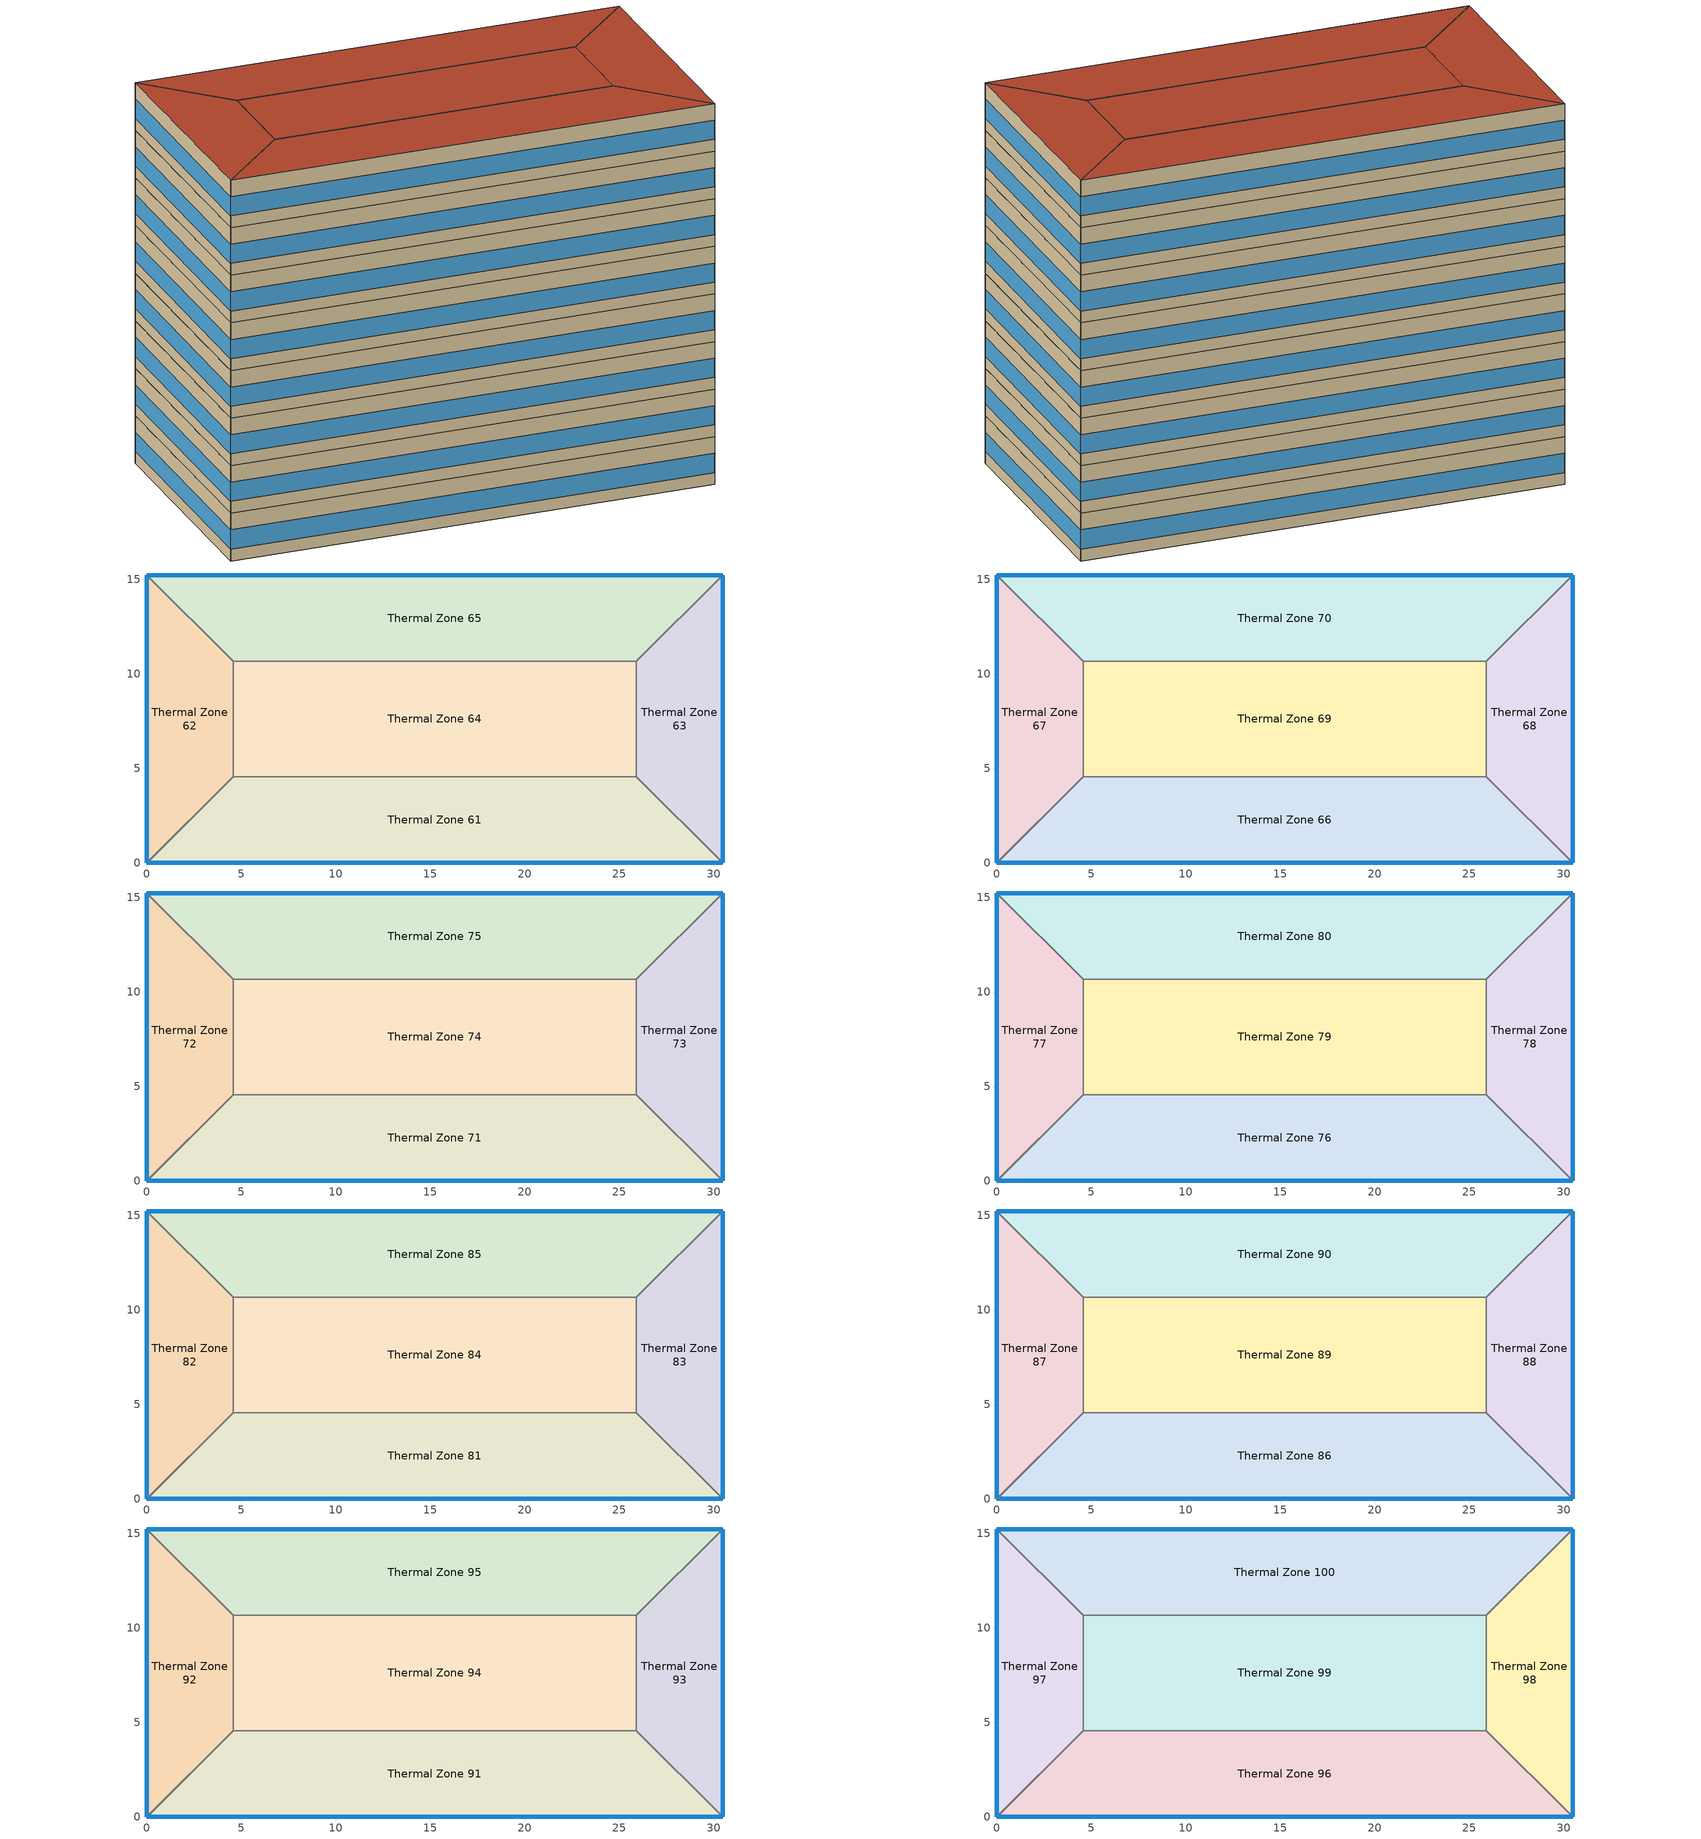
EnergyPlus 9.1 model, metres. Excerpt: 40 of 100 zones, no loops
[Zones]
Thermal Zone 61
 floor to Thermal Zone 56 (Interior Floor): 25.91,4.57 30.48,0 0,0 4.57,4.57 z36.58
 wall outside (ASHRAE 90.1-2010 ExtWall Mass ClimateZone 5): 0,0 30.48,0 z36.58:39.62
 wall to Thermal Zone 62 (Interior Wall): 4.57,4.57 0,0 z36.58:39.62
 wall to Thermal Zone 64 (Interior Wall): 25.91,4.57 4.57,4.57 z36.58:39.62
 wall to Thermal Zone 63 (Interior Wall): 30.48,0 25.91,4.57 z36.58:39.62
 window (ASHRAE 90.1-2010 ExtWindow Metal ClimateZone 4-6): 0.03,0 30.45,0 z37.34:38.56
Thermal Zone 62
 floor to Thermal Zone 57 (Interior Floor): 0,15.24 4.57,10.67 4.57,4.57 0,0 z36.58
 wall outside (ASHRAE 90.1-2010 ExtWall Mass ClimateZone 5): 0,15.24 0,0 z36.58:39.62
 wall to Thermal Zone 64 (Interior Wall): 4.57,4.57 4.57,10.67 z36.58:39.62
 wall to Thermal Zone 65 (Interior Wall): 4.57,10.67 0,15.24 z36.58:39.62
 window (ASHRAE 90.1-2010 ExtWindow Metal ClimateZone 4-6): 0,15.21 0,0.03 z37.34:38.56
Thermal Zone 63
 floor to Thermal Zone 58 (Interior Floor): 30.48,15.24 30.48,0 25.91,4.57 25.91,10.67 z36.58
 wall outside (ASHRAE 90.1-2010 ExtWall Mass ClimateZone 5): 30.48,0 30.48,15.24 z36.58:39.62
 wall to Thermal Zone 64 (Interior Wall): 25.91,10.67 25.91,4.57 z36.58:39.62
 wall to Thermal Zone 65 (Interior Wall): 30.48,15.24 25.91,10.67 z36.58:39.62
 window (ASHRAE 90.1-2010 ExtWindow Metal ClimateZone 4-6): 30.48,0.03 30.48,15.21 z37.34:38.56
Thermal Zone 64
 floor to Thermal Zone 59 (Interior Floor): 25.91,10.67 25.91,4.57 4.57,4.57 4.57,10.67 z36.58
 wall to Thermal Zone 65 (Interior Wall): 25.91,10.67 4.57,10.67 z36.58:39.62
Thermal Zone 65
 floor to Thermal Zone 60 (Interior Floor): 30.48,15.24 25.91,10.67 4.57,10.67 0,15.24 z36.58
 wall outside (ASHRAE 90.1-2010 ExtWall Mass ClimateZone 5): 30.48,15.24 0,15.24 z36.58:39.62
 window (ASHRAE 90.1-2010 ExtWindow Metal ClimateZone 4-6): 30.45,15.24 0.03,15.24 z37.34:38.56
Thermal Zone 66
 floor to Thermal Zone 61 (Interior Floor): 25.91,4.57 30.48,0 0,0 4.57,4.57 z39.62
 wall outside (ASHRAE 90.1-2010 ExtWall Mass ClimateZone 5): 0,0 30.48,0 z39.62:42.67
 wall to Thermal Zone 67 (Interior Wall): 4.57,4.57 0,0 z39.62:42.67
 wall to Thermal Zone 69 (Interior Wall): 25.91,4.57 4.57,4.57 z39.62:42.67
 wall to Thermal Zone 68 (Interior Wall): 30.48,0 25.91,4.57 z39.62:42.67
 window (ASHRAE 90.1-2010 ExtWindow Metal ClimateZone 4-6): 0.03,0 30.45,0 z40.38:41.61
Thermal Zone 67
 floor to Thermal Zone 62 (Interior Floor): 0,15.24 4.57,10.67 4.57,4.57 0,0 z39.62
 wall outside (ASHRAE 90.1-2010 ExtWall Mass ClimateZone 5): 0,15.24 0,0 z39.62:42.67
 wall to Thermal Zone 69 (Interior Wall): 4.57,4.57 4.57,10.67 z39.62:42.67
 wall to Thermal Zone 70 (Interior Wall): 4.57,10.67 0,15.24 z39.62:42.67
 window (ASHRAE 90.1-2010 ExtWindow Metal ClimateZone 4-6): 0,15.21 0,0.03 z40.38:41.61
Thermal Zone 68
 floor to Thermal Zone 63 (Interior Floor): 30.48,15.24 30.48,0 25.91,4.57 25.91,10.67 z39.62
 wall outside (ASHRAE 90.1-2010 ExtWall Mass ClimateZone 5): 30.48,0 30.48,15.24 z39.62:42.67
 wall to Thermal Zone 69 (Interior Wall): 25.91,10.67 25.91,4.57 z39.62:42.67
 wall to Thermal Zone 70 (Interior Wall): 30.48,15.24 25.91,10.67 z39.62:42.67
 window (ASHRAE 90.1-2010 ExtWindow Metal ClimateZone 4-6): 30.48,0.03 30.48,15.21 z40.38:41.61
Thermal Zone 69
 floor to Thermal Zone 64 (Interior Floor): 25.91,10.67 25.91,4.57 4.57,4.57 4.57,10.67 z39.62
 wall to Thermal Zone 70 (Interior Wall): 25.91,10.67 4.57,10.67 z39.62:42.67
Thermal Zone 70
 floor to Thermal Zone 65 (Interior Floor): 30.48,15.24 25.91,10.67 4.57,10.67 0,15.24 z39.62
 wall outside (ASHRAE 90.1-2010 ExtWall Mass ClimateZone 5): 30.48,15.24 0,15.24 z39.62:42.67
 window (ASHRAE 90.1-2010 ExtWindow Metal ClimateZone 4-6): 30.45,15.24 0.03,15.24 z40.38:41.61
Thermal Zone 71
 floor to Thermal Zone 66 (Interior Floor): 25.91,4.57 30.48,0 0,0 4.57,4.57 z42.67
 wall outside (ASHRAE 90.1-2010 ExtWall Mass ClimateZone 5): 0,0 30.48,0 z42.67:45.72
 wall to Thermal Zone 72 (Interior Wall): 4.57,4.57 0,0 z42.67:45.72
 wall to Thermal Zone 74 (Interior Wall): 25.91,4.57 4.57,4.57 z42.67:45.72
 wall to Thermal Zone 73 (Interior Wall): 30.48,0 25.91,4.57 z42.67:45.72
 window (ASHRAE 90.1-2010 ExtWindow Metal ClimateZone 4-6): 0.03,0 30.45,0 z43.43:44.65
Thermal Zone 72
 floor to Thermal Zone 67 (Interior Floor): 0,15.24 4.57,10.67 4.57,4.57 0,0 z42.67
 wall outside (ASHRAE 90.1-2010 ExtWall Mass ClimateZone 5): 0,15.24 0,0 z42.67:45.72
 wall to Thermal Zone 74 (Interior Wall): 4.57,4.57 4.57,10.67 z42.67:45.72
 wall to Thermal Zone 75 (Interior Wall): 4.57,10.67 0,15.24 z42.67:45.72
 window (ASHRAE 90.1-2010 ExtWindow Metal ClimateZone 4-6): 0,15.21 0,0.03 z43.43:44.66
Thermal Zone 73
 floor to Thermal Zone 68 (Interior Floor): 30.48,15.24 30.48,0 25.91,4.57 25.91,10.67 z42.67
 wall outside (ASHRAE 90.1-2010 ExtWall Mass ClimateZone 5): 30.48,0 30.48,15.24 z42.67:45.72
 wall to Thermal Zone 74 (Interior Wall): 25.91,10.67 25.91,4.57 z42.67:45.72
 wall to Thermal Zone 75 (Interior Wall): 30.48,15.24 25.91,10.67 z42.67:45.72
 window (ASHRAE 90.1-2010 ExtWindow Metal ClimateZone 4-6): 30.48,0.03 30.48,15.21 z43.43:44.66
Thermal Zone 74
 floor to Thermal Zone 69 (Interior Floor): 25.91,10.67 25.91,4.57 4.57,4.57 4.57,10.67 z42.67
 wall to Thermal Zone 75 (Interior Wall): 25.91,10.67 4.57,10.67 z42.67:45.72
Thermal Zone 75
 floor to Thermal Zone 70 (Interior Floor): 30.48,15.24 25.91,10.67 4.57,10.67 0,15.24 z42.67
 wall outside (ASHRAE 90.1-2010 ExtWall Mass ClimateZone 5): 30.48,15.24 0,15.24 z42.67:45.72
 window (ASHRAE 90.1-2010 ExtWindow Metal ClimateZone 4-6): 30.45,15.24 0.03,15.24 z43.43:44.65
Thermal Zone 76
 floor to Thermal Zone 71 (Interior Floor): 25.91,4.57 30.48,0 0,0 4.57,4.57 z45.72
 wall outside (ASHRAE 90.1-2010 ExtWall Mass ClimateZone 5): 0,0 30.48,0 z45.72:48.77
 wall to Thermal Zone 77 (Interior Wall): 4.57,4.57 0,0 z45.72:48.77
 wall to Thermal Zone 79 (Interior Wall): 25.91,4.57 4.57,4.57 z45.72:48.77
 wall to Thermal Zone 78 (Interior Wall): 30.48,0 25.91,4.57 z45.72:48.77
 window (ASHRAE 90.1-2010 ExtWindow Metal ClimateZone 4-6): 0.03,0 30.45,0 z46.48:47.7
Thermal Zone 77
 floor to Thermal Zone 72 (Interior Floor): 0,15.24 4.57,10.67 4.57,4.57 0,0 z45.72
 wall outside (ASHRAE 90.1-2010 ExtWall Mass ClimateZone 5): 0,15.24 0,0 z45.72:48.77
 wall to Thermal Zone 79 (Interior Wall): 4.57,4.57 4.57,10.67 z45.72:48.77
 wall to Thermal Zone 80 (Interior Wall): 4.57,10.67 0,15.24 z45.72:48.77
 window (ASHRAE 90.1-2010 ExtWindow Metal ClimateZone 4-6): 0,15.21 0,0.03 z46.48:47.7
Thermal Zone 78
 floor to Thermal Zone 73 (Interior Floor): 30.48,15.24 30.48,0 25.91,4.57 25.91,10.67 z45.72
 wall outside (ASHRAE 90.1-2010 ExtWall Mass ClimateZone 5): 30.48,0 30.48,15.24 z45.72:48.77
 wall to Thermal Zone 79 (Interior Wall): 25.91,10.67 25.91,4.57 z45.72:48.77
 wall to Thermal Zone 80 (Interior Wall): 30.48,15.24 25.91,10.67 z45.72:48.77
 window (ASHRAE 90.1-2010 ExtWindow Metal ClimateZone 4-6): 30.48,0.03 30.48,15.21 z46.48:47.7
Thermal Zone 79
 floor to Thermal Zone 74 (Interior Floor): 25.91,10.67 25.91,4.57 4.57,4.57 4.57,10.67 z45.72
 wall to Thermal Zone 80 (Interior Wall): 25.91,10.67 4.57,10.67 z45.72:48.77
Thermal Zone 80
 floor to Thermal Zone 75 (Interior Floor): 30.48,15.24 25.91,10.67 4.57,10.67 0,15.24 z45.72
 wall outside (ASHRAE 90.1-2010 ExtWall Mass ClimateZone 5): 30.48,15.24 0,15.24 z45.72:48.77
 window (ASHRAE 90.1-2010 ExtWindow Metal ClimateZone 4-6): 30.45,15.24 0.03,15.24 z46.48:47.7
Thermal Zone 81
 floor to Thermal Zone 76 (Interior Floor): 25.91,4.57 30.48,0 0,0 4.57,4.57 z48.77
 wall outside (ASHRAE 90.1-2010 ExtWall Mass ClimateZone 5): 0,0 30.48,0 z48.77:51.82
 wall to Thermal Zone 82 (Interior Wall): 4.57,4.57 0,0 z48.77:51.82
 wall to Thermal Zone 84 (Interior Wall): 25.91,4.57 4.57,4.57 z48.77:51.82
 wall to Thermal Zone 83 (Interior Wall): 30.48,0 25.91,4.57 z48.77:51.82
 window (ASHRAE 90.1-2010 ExtWindow Metal ClimateZone 4-6): 0.03,0 30.45,0 z49.53:50.75
Thermal Zone 82
 floor to Thermal Zone 77 (Interior Floor): 0,15.24 4.57,10.67 4.57,4.57 0,0 z48.77
 wall outside (ASHRAE 90.1-2010 ExtWall Mass ClimateZone 5): 0,15.24 0,0 z48.77:51.82
 wall to Thermal Zone 84 (Interior Wall): 4.57,4.57 4.57,10.67 z48.77:51.82
 wall to Thermal Zone 85 (Interior Wall): 4.57,10.67 0,15.24 z48.77:51.82
 window (ASHRAE 90.1-2010 ExtWindow Metal ClimateZone 4-6): 0,15.21 0,0.03 z49.53:50.75
Thermal Zone 83
 floor to Thermal Zone 78 (Interior Floor): 30.48,15.24 30.48,0 25.91,4.57 25.91,10.67 z48.77
 wall outside (ASHRAE 90.1-2010 ExtWall Mass ClimateZone 5): 30.48,0 30.48,15.24 z48.77:51.82
 wall to Thermal Zone 84 (Interior Wall): 25.91,10.67 25.91,4.57 z48.77:51.82
 wall to Thermal Zone 85 (Interior Wall): 30.48,15.24 25.91,10.67 z48.77:51.82
 window (ASHRAE 90.1-2010 ExtWindow Metal ClimateZone 4-6): 30.48,0.03 30.48,15.21 z49.53:50.75
Thermal Zone 84
 floor to Thermal Zone 79 (Interior Floor): 25.91,10.67 25.91,4.57 4.57,4.57 4.57,10.67 z48.77
 wall to Thermal Zone 85 (Interior Wall): 25.91,10.67 4.57,10.67 z48.77:51.82
Thermal Zone 85
 floor to Thermal Zone 80 (Interior Floor): 30.48,15.24 25.91,10.67 4.57,10.67 0,15.24 z48.77
 wall outside (ASHRAE 90.1-2010 ExtWall Mass ClimateZone 5): 30.48,15.24 0,15.24 z48.77:51.82
 window (ASHRAE 90.1-2010 ExtWindow Metal ClimateZone 4-6): 30.45,15.24 0.03,15.24 z49.53:50.75
Thermal Zone 86
 floor to Thermal Zone 81 (Interior Floor): 25.91,4.57 30.48,0 0,0 4.57,4.57 z51.82
 wall outside (ASHRAE 90.1-2010 ExtWall Mass ClimateZone 5): 0,0 30.48,0 z51.82:54.86
 wall to Thermal Zone 87 (Interior Wall): 4.57,4.57 0,0 z51.82:54.86
 wall to Thermal Zone 89 (Interior Wall): 25.91,4.57 4.57,4.57 z51.82:54.86
 wall to Thermal Zone 88 (Interior Wall): 30.48,0 25.91,4.57 z51.82:54.86
 window (ASHRAE 90.1-2010 ExtWindow Metal ClimateZone 4-6): 0.03,0 30.45,0 z52.58:53.8
Thermal Zone 87
 floor to Thermal Zone 82 (Interior Floor): 0,15.24 4.57,10.67 4.57,4.57 0,0 z51.82
 wall outside (ASHRAE 90.1-2010 ExtWall Mass ClimateZone 5): 0,15.24 0,0 z51.82:54.86
 wall to Thermal Zone 89 (Interior Wall): 4.57,4.57 4.57,10.67 z51.82:54.86
 wall to Thermal Zone 90 (Interior Wall): 4.57,10.67 0,15.24 z51.82:54.86
 window (ASHRAE 90.1-2010 ExtWindow Metal ClimateZone 4-6): 0,15.21 0,0.03 z52.58:53.8
Thermal Zone 88
 floor to Thermal Zone 83 (Interior Floor): 30.48,15.24 30.48,0 25.91,4.57 25.91,10.67 z51.82
 wall outside (ASHRAE 90.1-2010 ExtWall Mass ClimateZone 5): 30.48,0 30.48,15.24 z51.82:54.86
 wall to Thermal Zone 89 (Interior Wall): 25.91,10.67 25.91,4.57 z51.82:54.86
 wall to Thermal Zone 90 (Interior Wall): 30.48,15.24 25.91,10.67 z51.82:54.86
 window (ASHRAE 90.1-2010 ExtWindow Metal ClimateZone 4-6): 30.48,0.03 30.48,15.21 z52.58:53.8
Thermal Zone 89
 floor to Thermal Zone 84 (Interior Floor): 25.91,10.67 25.91,4.57 4.57,4.57 4.57,10.67 z51.82
 wall to Thermal Zone 90 (Interior Wall): 25.91,10.67 4.57,10.67 z51.82:54.86
Thermal Zone 90
 floor to Thermal Zone 85 (Interior Floor): 30.48,15.24 25.91,10.67 4.57,10.67 0,15.24 z51.82
 wall outside (ASHRAE 90.1-2010 ExtWall Mass ClimateZone 5): 30.48,15.24 0,15.24 z51.82:54.86
 window (ASHRAE 90.1-2010 ExtWindow Metal ClimateZone 4-6): 30.45,15.24 0.03,15.24 z52.58:53.8
Thermal Zone 91
 floor to Thermal Zone 86 (Interior Floor): 25.91,4.57 30.48,0 0,0 4.57,4.57 z54.86
 wall outside (ASHRAE 90.1-2010 ExtWall Mass ClimateZone 5): 0,0 30.48,0 z54.86:57.91
 wall to Thermal Zone 92 (Interior Wall): 4.57,4.57 0,0 z54.86:57.91
 wall to Thermal Zone 94 (Interior Wall): 25.91,4.57 4.57,4.57 z54.86:57.91
 wall to Thermal Zone 93 (Interior Wall): 30.48,0 25.91,4.57 z54.86:57.91
 window (ASHRAE 90.1-2010 ExtWindow Metal ClimateZone 4-6): 0.03,0 30.45,0 z55.62:56.85
Thermal Zone 92
 floor to Thermal Zone 87 (Interior Floor): 0,15.24 4.57,10.67 4.57,4.57 0,0 z54.86
 wall outside (ASHRAE 90.1-2010 ExtWall Mass ClimateZone 5): 0,15.24 0,0 z54.86:57.91
 wall to Thermal Zone 94 (Interior Wall): 4.57,4.57 4.57,10.67 z54.86:57.91
 wall to Thermal Zone 95 (Interior Wall): 4.57,10.67 0,15.24 z54.86:57.91
 window (ASHRAE 90.1-2010 ExtWindow Metal ClimateZone 4-6): 0,15.21 0,0.03 z55.62:56.85
Thermal Zone 93
 floor to Thermal Zone 88 (Interior Floor): 30.48,15.24 30.48,0 25.91,4.57 25.91,10.67 z54.86
 wall outside (ASHRAE 90.1-2010 ExtWall Mass ClimateZone 5): 30.48,0 30.48,15.24 z54.86:57.91
 wall to Thermal Zone 94 (Interior Wall): 25.91,10.67 25.91,4.57 z54.86:57.91
 wall to Thermal Zone 95 (Interior Wall): 30.48,15.24 25.91,10.67 z54.86:57.91
 window (ASHRAE 90.1-2010 ExtWindow Metal ClimateZone 4-6): 30.48,0.03 30.48,15.21 z55.62:56.85
Thermal Zone 94
 floor to Thermal Zone 89 (Interior Floor): 25.91,10.67 25.91,4.57 4.57,4.57 4.57,10.67 z54.86
 wall to Thermal Zone 95 (Interior Wall): 25.91,10.67 4.57,10.67 z54.86:57.91
Thermal Zone 95
 floor to Thermal Zone 90 (Interior Floor): 30.48,15.24 25.91,10.67 4.57,10.67 0,15.24 z54.86
 wall outside (ASHRAE 90.1-2010 ExtWall Mass ClimateZone 5): 30.48,15.24 0,15.24 z54.86:57.91
 window (ASHRAE 90.1-2010 ExtWindow Metal ClimateZone 4-6): 30.45,15.24 0.03,15.24 z55.62:56.85
Thermal Zone 100
 floor to Thermal Zone 95 (Interior Floor): 30.48,15.24 25.91,10.67 4.57,10.67 0,15.24 z57.91
 wall outside (ASHRAE 90.1-2010 ExtWall Mass ClimateZone 5): 30.48,15.24 0,15.24 z57.91:60.96
 wall to Thermal Zone 98 (Interior Wall): 25.91,10.67 30.48,15.24 z57.91:60.96
 wall to Thermal Zone 99 (Interior Wall): 4.57,10.67 25.91,10.67 z57.91:60.96
 wall to Thermal Zone 97 (Interior Wall): 0,15.24 4.57,10.67 z57.91:60.96
 window (ASHRAE 90.1-2010 ExtWindow Metal ClimateZone 4-6): 30.45,15.24 0.03,15.24 z58.67:59.89
 roof outside (ASHRAE 90.1-2010 ExtRoof IEAD ClimateZone 2-8): 25.91,10.67 30.48,15.24 0,15.24 4.57,10.67 z60.96
Thermal Zone 96
 floor to Thermal Zone 91 (Interior Floor): 25.91,4.57 30.48,0 0,0 4.57,4.57 z57.91
 wall outside (ASHRAE 90.1-2010 ExtWall Mass ClimateZone 5): 0,0 30.48,0 z57.91:60.96
 wall to Thermal Zone 97 (Interior Wall): 4.57,4.57 0,0 z57.91:60.96
 wall to Thermal Zone 99 (Interior Wall): 25.91,4.57 4.57,4.57 z57.91:60.96
 wall to Thermal Zone 98 (Interior Wall): 30.48,0 25.91,4.57 z57.91:60.96
 window (ASHRAE 90.1-2010 ExtWindow Metal ClimateZone 4-6): 0.03,0 30.45,0 z58.67:59.89
 roof outside (ASHRAE 90.1-2010 ExtRoof IEAD ClimateZone 2-8): 30.48,0 25.91,4.57 4.57,4.57 0,0 z60.96
Thermal Zone 97
 floor to Thermal Zone 92 (Interior Floor): 0,15.24 4.57,10.67 4.57,4.57 0,0 z57.91
 wall outside (ASHRAE 90.1-2010 ExtWall Mass ClimateZone 5): 0,15.24 0,0 z57.91:60.96
 wall to Thermal Zone 99 (Interior Wall): 4.57,4.57 4.57,10.67 z57.91:60.96
 window (ASHRAE 90.1-2010 ExtWindow Metal ClimateZone 4-6): 0,15.21 0,0.03 z58.67:59.9
 roof outside (ASHRAE 90.1-2010 ExtRoof IEAD ClimateZone 2-8): 0,0 4.57,4.57 4.57,10.67 0,15.24 z60.96
Thermal Zone 98
 floor to Thermal Zone 93 (Interior Floor): 30.48,15.24 30.48,0 25.91,4.57 25.91,10.67 z57.91
 wall outside (ASHRAE 90.1-2010 ExtWall Mass ClimateZone 5): 30.48,0 30.48,15.24 z57.91:60.96
 wall to Thermal Zone 99 (Interior Wall): 25.91,10.67 25.91,4.57 z57.91:60.96
 window (ASHRAE 90.1-2010 ExtWindow Metal ClimateZone 4-6): 30.48,0.03 30.48,15.21 z58.67:59.9
 roof outside (ASHRAE 90.1-2010 ExtRoof IEAD ClimateZone 2-8): 30.48,0 30.48,15.24 25.91,10.67 25.91,4.57 z60.96
Thermal Zone 99
 floor to Thermal Zone 94 (Interior Floor): 25.91,10.67 25.91,4.57 4.57,4.57 4.57,10.67 z57.91
 roof outside (ASHRAE 90.1-2010 ExtRoof IEAD ClimateZone 2-8): 25.91,4.57 25.91,10.67 4.57,10.67 4.57,4.57 z60.96
[Building]
Building 1
[Site:Location]
Chicago Ohare Intl Ap: Latitude {deg}=41.98; Longitude {deg}=-87.92; Time Zone {hr}=-6; Elevation {m}=201
[SizingPeriod:DesignDay] Day of Month=21; Dry-Bulb Temperature Range Modifier Type=DefaultMultipliers; Humidity Condition Type=Wetbulb; Barometric Pressure {Pa}=98934; Rain Indicator=No; Snow Indicator=No; Daylight Saving Time Indicator=No
Name | Month | Day Type | Maximum Dry-Bulb Temperature {C} | Daily Dry-Bulb Temperature Range {deltaC} | Wetbulb or DewPoint at Maximum Dry-Bulb {C} | Wind Speed {m/s} | Wind Direction {deg} | Solar Model Indicator | ASHRAE Clear Sky Optical Depth for Beam Irradiance (taub) | ASHRAE Clear Sky Optical Depth for Diffuse Irradiance (taud) | Sky Clearness
Chicago Ohare Intl Ap Ann Clg .4% Condns DB=>MWB | 7 | SummerDesignDay | 33.3 | 10.5 | 23.7 | 5.2 | 230 | ASHRAETau | 0.455 | 2.05
Chicago Ohare Intl Ap Ann Htg 99.6% Condns DB | 1 | WinterDesignDay | -20 | 0 | -20 | 4.9 | 270 | ASHRAEClearSky |  |  | 0
[Material] Thermal Absorptance=0.9
Name | Roughness | Thickness {m} | Conductivity {W/m-K} | Density {kg/m3} | Specific Heat {J/kg-K} | Solar Absorptance | Visible Absorptance
1/2IN Gypsum | Smooth | 0.0127 | 0.16 | 784.9 | 830 | 0.4 | 0.4
1IN Stucco | Smooth | 0.0253 | 0.6918 | 1858 | 837 | 0.92 | 0.92
8IN CONCRETE HW RefBldg | Rough | 0.2032 | 1.311 | 2240 | 836.8 | 0.7 | 0.7
F16 Acoustic tile | MediumSmooth | 0.0191 | 0.06 | 368 | 590 | 0.3 | 0.3
G01a 19mm gypsum board | MediumSmooth | 0.019 | 0.16 | 800 | 1090 | 0.4 | 0.4
IEAD Roof Insulation R-19.72 IP | MediumRough | 0.170137 | 0.049 | 265 | 836.8 | 0.7 | 0.7
M11 100mm lightweight concrete | MediumRough | 0.1016 | 0.53 | 1280 | 840 | 0.5 | 0.5
Mass Wall Insulation R-8.72 IP | MediumRough | 0.075271 | 0.049 | 265 | 836.8 | 0.7 | 0.7
Metal Decking | MediumSmooth | 0.0015 | 45.006 | 7680 | 418.4 | 0.6 | 0.6
Roof Membrane | VeryRough | 0.0095 | 0.16 | 1121.29 | 1460 | 0.7 | 0.7
[Material:AirGap]
Name | Thermal Resistance {m2-K/W}
F04 Wall air space resistance | 0.15
F05 Ceiling air space resistance | 0.18
[WindowMaterial:SimpleGlazingSystem]
Fixed Window 3.12/0.40/0.31: U-Factor {W/m2-K}=3.12304; Solar Heat Gain Coefficient=0.4; Visible Transmittance=0.31
[Construction]
ASHRAE 90.1-2010 ExtRoof IEAD ClimateZone 2-8: Roof Membrane, IEAD Roof Insulation R-19.72 IP, Metal Decking
ASHRAE 90.1-2010 ExtWall Mass ClimateZone 5: 1IN Stucco, 8IN CONCRETE HW RefBldg, Mass Wall Insulation R-8.72 IP, 1/2IN Gypsum
ASHRAE 90.1-2010 ExtWindow Metal ClimateZone 4-6: Fixed Window 3.12/0.40/0.31
Interior Floor: F16 Acoustic tile, F05 Ceiling air space resistance, M11 100mm lightweight concrete
Interior Wall: G01a 19mm gypsum board, F04 Wall air space resistance, G01a 19mm gypsum board
[Zone]
Thermal Zone 100; Thermal Zone 61; Thermal Zone 62; Thermal Zone 63; Thermal Zone 64; Thermal Zone 65; Thermal Zone 66; Thermal Zone 67; Thermal Zone 68; Thermal Zone 69; Thermal Zone 70; Thermal Zone 71; Thermal Zone 72; Thermal Zone 73; Thermal Zone 74; Thermal Zone 75; Thermal Zone 76; Thermal Zone 77; Thermal Zone 78; Thermal Zone 79; Thermal Zone 80; Thermal Zone 81; Thermal Zone 82; Thermal Zone 83; Thermal Zone 84; Thermal Zone 85; Thermal Zone 86; Thermal Zone 87; Thermal Zone 88; Thermal Zone 89; Thermal Zone 90; Thermal Zone 91; Thermal Zone 92; Thermal Zone 93; Thermal Zone 94; Thermal Zone 95; Thermal Zone 96; Thermal Zone 97; Thermal Zone 98; Thermal Zone 99
